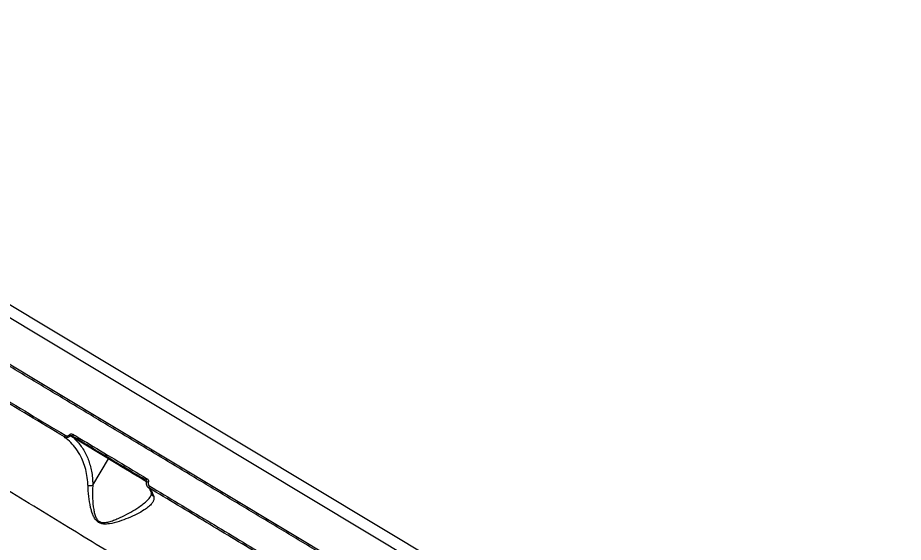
# Model space of a CAD drawing. Header units: millimetres. Extents: x -10374 to 11119, y -8221 to 9433.
# Drawn here: x 5319.1 to 5786.6, y 3177 to 3454 of the extents above; entities that cross this region are included whole.
import ezdxf

# ---------------------------------------------------------------- set-up
doc = ezdxf.new("R2010")
doc.units = ezdxf.units.MM
for name, color, linetype in [('DIKOM_ОБЪЕКТ', 7, 'Continuous'), ('DIKOM_РАЗМЕР_ЗОНА', 7, 'Continuous'), ('DIKOM_РАЗМЕР_ОБЪЕКТА', 7, 'Continuous')]:
    doc.layers.add(name, color=color, linetype=linetype)
doc.styles.add('style1', font='arial.ttf', dxfattribs={"width": 0.8})
doc.dimstyles.new('1-50', dxfattribs={"dimtxt": 300, "dimasz": 200, "dimexe": 100, "dimexo": 0, "dimgap": 100, "dimtad": 0, "dimdec": 0, "dimtxsty": 'style1', "dimcen": 0, "dimclrd": 7, "dimclre": 7, "dimadec": 1, "dimazin": 2, "dimtfac": 1, "dimtdec": 0, "dimtmove": 1, "dimatfit": 3, "dimfxl": 0, "dimlwd": 25, "dimlwe": 18, "dimarcsym": 0})

# ---------------------------------------------------------------- blocks, each defined once
blk = doc.blocks.new('*D15')
at = {"layer": 'Defpoints', "color": 0, "transparency": 16777216}
for p in [(-5227.87, 8308.78), (9119.43, -1150.4), (-5227.87, -1991.82)]:
    blk.add_point(p, dxfattribs=at)
at = {"layer": 'DIKOM_РАЗМЕР_ОБЪЕКТА', "color": 7, "lineweight": 18, "transparency": 16777216}
for p, q in [((-5227.87, -1991.82), (-5227.87, 8408.78)), ((9119.43, -1150.4), (9119.43, 8408.78))]:
    blk.add_line(p, q, dxfattribs=at)
at = {"layer": 'DIKOM_РАЗМЕР_ОБЪЕКТА', "color": 7, "lineweight": 25, "transparency": 16777216}
for p, q in [((-5027.87, 8308.78), (187.44, 8308.78)), ((8919.43, 8308.78), (1267.22, 8308.78))]:
    blk.add_line(p, q, dxfattribs=at)
at = {"layer": 'DIKOM_РАЗМЕР_ОБЪЕКТА', "color": 7, "transparency": 16777216}
for points in [[(-5027.87, 8342.11), (-5027.87, 8275.44), (-5227.87, 8308.78)], [(8919.43, 8342.11), (8919.43, 8275.44), (9119.43, 8308.78)]]:
    blk.add_solid(points, dxfattribs=at)
at = {"layer": 'DIKOM_РАЗМЕР_ОБЪЕКТА', "color": 0, "transparency": 16777216, "insert": (727.33, 8308.78), "char_height": 300, "attachment_point": 5, "style": 'style1'}
blk.add_mtext('14350', dxfattribs=at)
blk = doc.blocks.new('*D14')
at = {"layer": 'Defpoints', "color": 0, "transparency": 16777216}
for p in [(-7515.85, 9236.32), (11119.43, -1423.4), (-7515.85, -2401.58)]:
    blk.add_point(p, dxfattribs=at)
at = {"layer": 'DIKOM_РАЗМЕР_ЗОНА', "color": 7, "lineweight": 18, "transparency": 16777216}
for p, q in [((-7515.85, -2401.58), (-7515.85, 9336.32)), ((11119.43, -1423.4), (11119.43, 9336.32))]:
    blk.add_line(p, q, dxfattribs=at)
at = {"layer": 'DIKOM_РАЗМЕР_ЗОНА', "color": 7, "lineweight": 25, "transparency": 16777216}
for p, q in [((-7315.85, 9236.32), (77.56, 9236.32)), ((10919.43, 9236.32), (1157.34, 9236.32))]:
    blk.add_line(p, q, dxfattribs=at)
at = {"layer": 'DIKOM_РАЗМЕР_ЗОНА', "color": 7, "transparency": 16777216}
for points in [[(-7315.85, 9269.65), (-7315.85, 9202.98), (-7515.85, 9236.32)], [(10919.43, 9269.65), (10919.43, 9202.98), (11119.43, 9236.32)]]:
    blk.add_solid(points, dxfattribs=at)
at = {"layer": 'DIKOM_РАЗМЕР_ЗОНА', "color": 0, "transparency": 16777216, "insert": (617.45, 9236.32), "char_height": 300, "attachment_point": 5, "style": 'style1'}
blk.add_mtext('18650', dxfattribs=at)

msp = doc.modelspace()

# ---------------------------------------------------------------- linework, layer by layer
at = {"layer": 'DIKOM_ОБЪЕКТ', "color": 7, "linetype": 'Continuous', "lineweight": 15}
for p, q in [((5043.3, 3434.25), (5729.03, 3022.22)), ((5696.99, 3065.97), (5096.97, 3426.5)), ((5108.63, 3426.49), (5691.51, 3076.27)), ((5367.05, 3221.05), (5348.8, 3232.02)), ((5358.7, 3207.16), (5367.05, 3221.05)), ((5389.06, 3201.11), (5389.22, 3201.36))]:
    msp.add_line(p, q, dxfattribs=at)
at = {"layer": 'DIKOM_ОБЪЕКТ', "color": 7, "linetype": 'Continuous', "lineweight": 15, "flags": 128}
msp.add_lwpolyline([(5387.11, 3209), (5385.88, 3209.74), (5384.07, 3210.83), (5382.13, 3211.99), (5380.11, 3213.21), (5378.03, 3214.46), (5375.95, 3215.71), (5373.92, 3216.93), (5371.97, 3218.1), (5370.15, 3219.19), (5368.5, 3220.18), (5367.05, 3221.05)], dxfattribs=at)
at = {"layer": 'DIKOM_ОБЪЕКТ', "color": 7, "linetype": 'Continuous', "lineweight": 15}
for centre, radius, start, end in [((5346.77, 3231.69), 3.21, 144.9882, 162.8902), ((5376.84, 3271.49), 48.58, 231.0014, 232.0134), ((5350.98, 3232.17), 3.04, 144.3191, 163.3159), ((5349.21, 3231.83), 0.454, 67.2274, 155.432), ((5367.46, 3220.86), 0.454, 67.252, 155.3268), ((5378.28, 3215.76), 10.39, 324.8877, 330.4092), ((5411.06, 3265.82), 61.59, 247.0886, 248.0441), ((5380.45, 3211.45), 9.57, 324.3274, 330.3055)]:
    msp.add_arc(centre, radius, start, end, dxfattribs=at)
for points, knots in [([(5564.91, 3119.67), (5561.49, 3121.73), (5552.2, 3127.31), (5536.57, 3136.7), (5517.95, 3147.88), (5498.88, 3159.34), (5479.46, 3171.01), (5459.77, 3182.84), (5439.88, 3194.79), (5419.81, 3206.85), (5399.61, 3218.99), (5379.33, 3231.18), (5359.07, 3243.35), (5338.92, 3255.45), (5318.95, 3267.45), (5299.2, 3279.32), (5279.69, 3291.04), (5260.49, 3302.58), (5241.67, 3313.89), (5223.34, 3324.9), (5205.55, 3335.6), (5188.33, 3345.94), (5171.72, 3355.92), (5155.76, 3365.51), (5140.51, 3374.67), (5126.05, 3383.36), (5112.44, 3391.54), (5099.71, 3399.19), (5087.87, 3406.3), (5076.95, 3412.87), (5066.98, 3418.85), (5058.04, 3424.23), (5050.51, 3428.75), (5044.25, 3432.51), (5039.1, 3435.6), (5034.76, 3438.21), (5031.23, 3440.33), (5028.56, 3441.94), (5026.74, 3443.03), (5025.8, 3443.59), (5025.69, 3443.66), (5025.64, 3443.69)], [0, 0, 0, 0, 0.015653, 0.04249, 0.069412, 0.096376, 0.123341, 0.150263, 0.1771, 0.203937, 0.230859, 0.257823, 0.284788, 0.31171, 0.338547, 0.365384, 0.392306, 0.41927, 0.446235, 0.473157, 0.499994, 0.526831, 0.553753, 0.580717, 0.607682, 0.634604, 0.661441, 0.688278, 0.715199, 0.742164, 0.769129, 0.79605, 0.822888, 0.845967, 0.869168, 0.892397, 0.915626, 0.938828, 0.961588, 0.984348, 1, 1, 1, 1]), ([(5474.45, 3106.02), (5469.42, 3109.12), (5459.37, 3115.32), (5443.95, 3124.8), (5428.36, 3134.39), (5412.37, 3144.2), (5396.02, 3154.23), (5379.35, 3164.44), (5362.62, 3174.67), (5345.31, 3185.25), (5327.47, 3196.15), (5309.13, 3207.33), (5290.91, 3218.44), (5272.9, 3229.41), (5255.19, 3240.19), (5237.84, 3250.75), (5220.9, 3261.04), (5204.39, 3271.08), (5188.34, 3280.83), (5172.81, 3290.26), (5157.89, 3299.31), (5143.64, 3307.96), (5130.1, 3316.17), (5117.26, 3323.95), (5105.17, 3331.29), (5093.86, 3338.14), (5083.4, 3344.48), (5073.65, 3350.38), (5064.7, 3355.8), (5056.62, 3360.7), (5049.57, 3364.96), (5043.65, 3368.55), (5038.74, 3371.52), (5036.42, 3372.93), (5035.27, 3373.63)], [0, 0, 0, 0, 0.027766, 0.055566, 0.083366, 0.111133, 0.140037, 0.16898, 0.197923, 0.226828, 0.258637, 0.290548, 0.32251, 0.354472, 0.386382, 0.418191, 0.449895, 0.4817, 0.513556, 0.545411, 0.577215, 0.608919, 0.640547, 0.672276, 0.704055, 0.735834, 0.767563, 0.799191, 0.832594, 0.866026, 0.899429, 0.932943, 0.966486, 1, 1, 1, 1]), ([(5343.7, 3232.64), (5337.44, 3236.41), (5324.91, 3243.94), (5306.21, 3255.18), (5287.62, 3266.35), (5275.4, 3273.7), (5269.3, 3277.37)], [0, 0, 0, 0, 0.248595, 0.497194, 0.748597, 1, 1, 1, 1]), ([(5269.57, 3278.37), (5275.62, 3274.73), (5287.73, 3267.45), (5306.29, 3256.29), (5325.09, 3244.99), (5337.79, 3237.35), (5344.14, 3233.54)], [0, 0, 0, 0, 0.248598, 0.497194, 0.748597, 1, 1, 1, 1]), ([(5346.95, 3233.2), (5346.92, 3233.16), (5346.73, 3232.94), (5346.31, 3232.6), (5345.57, 3232.3), (5344.71, 3232.25), (5344.07, 3232.43), (5343.75, 3232.61), (5343.7, 3232.64)], [0, 0, 0, 0, 0.039545, 0.232645, 0.443761, 0.686742, 0.947941, 1, 1, 1, 1]), ([(5356.19, 3206.89), (5356.16, 3207.57), (5356.05, 3209.81), (5355.52, 3213.42), (5354.43, 3217.56), (5352.84, 3221.61), (5350.68, 3225.46), (5347.93, 3228.99), (5345.52, 3231.29), (5344.03, 3232.39), (5343.7, 3232.64)], [0, 0, 0, 0, 0.060118, 0.196233, 0.332817, 0.469064, 0.630325, 0.792116, 0.953435, 1, 1, 1, 1]), ([(5344.14, 3233.54), (5344.37, 3233.43), (5344.78, 3233.23), (5345.4, 3233.23), (5345.87, 3233.38), (5346.15, 3233.58), (5346.26, 3233.71), (5346.27, 3233.73)], [0, 0, 0, 0, 0.327722, 0.573862, 0.779563, 0.962724, 1, 1, 1, 1]), ([(5346.27, 3233.73), (5346.3, 3233.76), (5346.42, 3233.9), (5346.71, 3234.11), (5347.22, 3234.26), (5347.86, 3234.25), (5348.28, 3234.05), (5348.51, 3233.94)], [0, 0, 0, 0, 0.043995, 0.224529, 0.433774, 0.687521, 1, 1, 1, 1]), ([(5348.07, 3233.04), (5347.94, 3233.11), (5347.72, 3233.23), (5347.4, 3233.31), (5347.17, 3233.31), (5347.04, 3233.27), (5346.98, 3233.23), (5346.96, 3233.21), (5346.95, 3233.2)], [0, 0, 0, 0, 0.369449, 0.644634, 0.837259, 0.927083, 0.971308, 1, 1, 1, 1]), ([(5348.8, 3232.02), (5348.62, 3232.14), (5348.01, 3232.53), (5347.39, 3232.92), (5346.95, 3233.2)], [0, 0, 0, 0, 0.291278, 1, 1, 1, 1]), ([(5386.78, 3209.78), (5380.33, 3213.66), (5367.41, 3221.42), (5354.53, 3229.16), (5348.07, 3233.04)], [0, 0, 0, 0, 0.499273, 1, 1, 1, 1]), ([(5348.51, 3233.94), (5349.08, 3233.6), (5351.93, 3231.89), (5359.81, 3227.15), (5372.18, 3219.72), (5382.27, 3213.66), (5387.32, 3210.63)], [0, 0, 0, 0, 0.044142, 0.220712, 0.610013, 1, 1, 1, 1]), ([(5348.8, 3232.02), (5350.14, 3230.63), (5352.18, 3228.54), (5354.34, 3225.05), (5356.17, 3221.36), (5357.52, 3217.27), (5358.34, 3212.85), (5358.65, 3209.81), (5358.69, 3207.87), (5358.7, 3207.16)], [0, 0, 0, 0, 0.235534, 0.356032, 0.476522, 0.70165, 0.817291, 0.932909, 1, 1, 1, 1]), ([(5358.69, 3207.15), (5358.46, 3207.06), (5358, 3206.88), (5357.16, 3206.79), (5356.55, 3206.82), (5356.24, 3206.88), (5356.19, 3206.89)], [0, 0, 0, 0, 0.315727, 0.63146, 0.943771, 1, 1, 1, 1]), ([(5358.69, 3207.15), (5358.69, 3207.15), (5358.67, 3206.68), (5358.57, 3204.46), (5358.58, 3200.2), (5358.91, 3195.58), (5359.59, 3192.17), (5360.25, 3190.2), (5361.26, 3188.65), (5362.26, 3187.98), (5363.3, 3187.58), (5364.91, 3187.38), (5367.23, 3187.82), (5369.73, 3188.62), (5372.91, 3189.93), (5376.74, 3191.81), (5381.04, 3194.27), (5384.53, 3196.59), (5387.1, 3198.74), (5388.51, 3200.16), (5388.98, 3200.96), (5389.06, 3201.11)], [0, 0, 0, 0, 0.000105, 0.027781, 0.133911, 0.242365, 0.280948, 0.320248, 0.352585, 0.376395, 0.381842, 0.411222, 0.46028, 0.506586, 0.552951, 0.647913, 0.744792, 0.843778, 0.912944, 0.983749, 1, 1, 1, 1]), ([(5358.7, 3207.16), (5358.7, 3207.16), (5358.7, 3207.15), (5358.69, 3207.15), (5358.69, 3207.15), (5358.69, 3207.15)], [0, 0, 0, 0, 0.435923, 0.792972, 1, 1, 1, 1]), ([(5386.81, 3209.75), (5386.85, 3209.72), (5386.97, 3209.65), (5387.07, 3209.48), (5387.12, 3209.28), (5387.11, 3209.15), (5387.08, 3209.1), (5387.08, 3209.09)], [0, 0, 0, 0, 0.180147, 0.518402, 0.769078, 0.97349, 1, 1, 1, 1]), ([(5387.09, 3209.09), (5387.07, 3209.06), (5386.93, 3208.78), (5386.86, 3208.16), (5387, 3207.31), (5387.33, 3206.62), (5387.68, 3206.33), (5387.8, 3206.23)], [0, 0, 0, 0, 0.028166, 0.298068, 0.569219, 0.846921, 1, 1, 1, 1]), ([(5387.32, 3210.63), (5387.38, 3210.59), (5387.58, 3210.45), (5387.87, 3210.14), (5388.1, 3209.67), (5388.17, 3209.17), (5388.07, 3208.86), (5388.03, 3208.7)], [0, 0, 0, 0, 0.091872, 0.335677, 0.563063, 0.781413, 1, 1, 1, 1]), ([(5388.03, 3208.7), (5387.98, 3208.54), (5387.89, 3208.22), (5387.96, 3207.7), (5388.18, 3207.22), (5388.49, 3206.89), (5388.7, 3206.75), (5388.76, 3206.71)], [0, 0, 0, 0, 0.216966, 0.433461, 0.661981, 0.90799, 1, 1, 1, 1]), ([(5390.85, 3201.37), (5390.93, 3200.96), (5391.08, 3200.1), (5390.73, 3198.83), (5389.86, 3197.37), (5388.27, 3195.8), (5385.64, 3193.91), (5382.03, 3191.89), (5377.51, 3189.86), (5372.68, 3187.98), (5368.29, 3186.83), (5364.85, 3186.56), (5362.59, 3187.01), (5360.87, 3188.06), (5359.56, 3189.76), (5358.61, 3191.8), (5357.56, 3195.22), (5356.69, 3199.9), (5356.31, 3204.18), (5356.21, 3206.43), (5356.19, 3206.89)], [0, 0, 0, 0, 0.039972, 0.083837, 0.12773, 0.188933, 0.250228, 0.335036, 0.41998, 0.502434, 0.58461, 0.629741, 0.65808, 0.686912, 0.717998, 0.753287, 0.788717, 0.882238, 0.97587, 1, 1, 1, 1]), ([(5388.22, 3205.87), (5388.13, 3205.93), (5387.96, 3206.02), (5387.84, 3206.16), (5387.8, 3206.22)], [0, 0, 0, 0, 0.597713, 1, 1, 1, 1]), ([(5387.81, 3206.16), (5387.85, 3206.12), (5388.13, 3205.92), (5388.56, 3205.35), (5389.1, 3204.35), (5389.45, 3203.49), (5389.58, 3202.86), (5389.59, 3202.77)], [0, 0, 0, 0, 0.064007, 0.366925, 0.650134, 0.951312, 1, 1, 1, 1]), ([(5388.22, 3205.87), (5388.74, 3205.34), (5389.85, 3204.18), (5390.5, 3202.35), (5390.85, 3201.37)], [0, 0, 0, 0, 0.460488, 1, 1, 1, 1]), ([(5448.68, 3169.51), (5443.71, 3172.5), (5433.77, 3178.48), (5418.68, 3187.55), (5403.5, 3196.68), (5393.31, 3202.81), (5388.22, 3205.87)], [0, 0, 0, 0, 0.249101, 0.498201, 0.749101, 1, 1, 1, 1]), ([(5388.76, 3206.71), (5393.83, 3203.66), (5403.96, 3197.57), (5419.14, 3188.44), (5434.3, 3179.33), (5444.33, 3173.29), (5449.35, 3170.27)], [0, 0, 0, 0, 0.249097, 0.4982, 0.749099, 1, 1, 1, 1]), ([(5389.41, 3202.81), (5389.43, 3202.77), (5389.5, 3202.52), (5389.47, 3202.18), (5389.38, 3201.7), (5389.14, 3201.29), (5389.04, 3201.13)], [0, 0, 0, 0, 0.06795, 0.414892, 0.764415, 1, 1, 1, 1]), ([(5389.64, 3202.78), (5389.66, 3202.67), (5389.73, 3202.3), (5390.12, 3201.82), (5390.55, 3201.5), (5390.81, 3201.38), (5390.85, 3201.37)], [0, 0, 0, 0, 0.189617, 0.582674, 0.936536, 1, 1, 1, 1])]:
    msp.add_open_spline(points, degree=3, knots=knots, dxfattribs=at)

# ---------------------------------------------------------------- dimensions: what is measured, and where the dimension line sits
at = {"layer": 'DIKOM_РАЗМЕР_ЗОНА'}
dim = msp.add_linear_dim(base=(-7515.85, 9236.32), p1=(11119.43, -1423.4), p2=(-7515.85, -2401.58), angle=180, text='18650', dimstyle='1-50', override={"dimscale": 1, "dimtix": 0, "dimtofl": 1, "dimtmove": 1, "dimatfit": 3}, dxfattribs=at)
dim.commit()
dim.dimension.update_dxf_attribs({"geometry": '*D14', "text_midpoint": (617.45, 9236.32), "dimtype": 160})
at = {"layer": 'DIKOM_РАЗМЕР_ОБЪЕКТА'}
dim = msp.add_linear_dim(base=(-5227.87, 8308.78), p1=(9119.43, -1150.4), p2=(-5227.87, -1991.82), angle=180, text='14350', dimstyle='1-50', override={"dimscale": 1, "dimtix": 0, "dimtofl": 1, "dimtmove": 1, "dimatfit": 3}, dxfattribs=at)
dim.commit()
dim.dimension.update_dxf_attribs({"geometry": '*D15', "text_midpoint": (727.33, 8308.78), "dimtype": 160})

doc.saveas('drawing.dxf')
